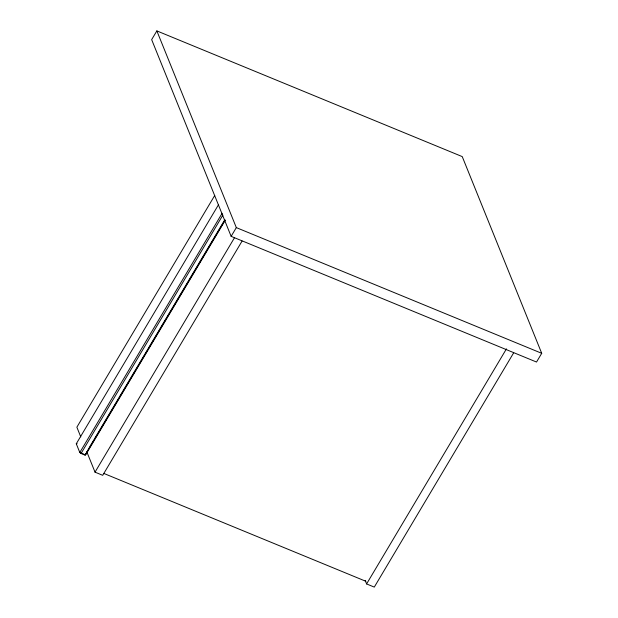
<?xml version="1.0" encoding="UTF-8"?>
<svg xmlns="http://www.w3.org/2000/svg" width="618" height="618" viewBox="0 0 618 618"><rect width="100%" height="100%" fill="white"/><g stroke="black" fill="none" stroke-linecap="round" stroke-linejoin="round"><path stroke-width="0.93" d="M156.848 30.9L151.657 39.629L231.132 236.339L536.524 362.04L541.716 353.311L462.241 156.601L156.848 30.9L236.323 227.609L541.716 353.311M214.747 195.435L76.864 427.192L80.78 436.895M225.014 220.085L85.153 455.165L81.058 453.473L79.807 452.492L76.284 443.778L218.602 204.566M79.807 452.492L222.125 213.28M81.058 453.473L222.882 215.087M85.153 455.165L89.564 447.115M89.911 446.466L93.99 439.668M94.345 439.012L101.375 427.254M101.731 426.598L118.617 398.278M118.965 397.629L130.437 378.417M130.784 377.76L147.671 349.448M148.019 348.791L159.49 329.579M159.838 328.93L176.725 300.611M177.072 299.954L188.544 280.742M188.892 280.093L198.393 264.187M198.741 263.538L205.779 251.773M206.126 251.124L217.598 231.904M217.945 231.256L224.489 220.317M225.292 220.178L85.925 454.423L85.129 454.562M231.132 236.339L236.323 227.609M242.078 241.074L102.712 475.319L95.025 472.152L234.392 237.907M513.651 352.855L374.284 587.1L366.598 583.933L506.451 348.861M76.284 443.778L77.08 443.639M84.983 454.74L80.502 452.631M103.847 473.442L365.864 581.291M365.176 580.41L366.598 583.933M86.837 451.882L95.025 472.152"/></g></svg>
